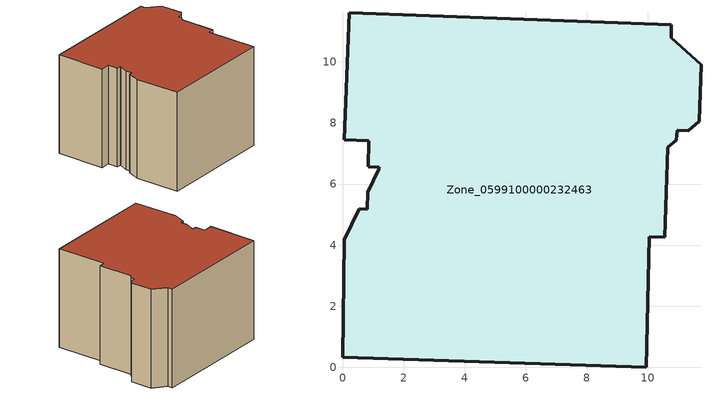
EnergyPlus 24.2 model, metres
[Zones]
Zone_0599100000232463
 floor ground (C_G): 0.85,7.42 0.06,7.46 0.22,11.61 10.77,11.22 10.77,10.8 11.74,9.9 11.69,8.05 11.32,7.75 10.97,7.77 10.94,7.44 10.65,7.21 10.55,4.26 10.05,4.27 9.95,0 0,0.33 0.06,4.17 0.55,5.18 0.82,5.18 0.83,5.74 1.19,6.48 1.2,6.56 0.84,6.57 z0
 wall outside (C_F): 11.69,8.05 11.74,9.9 10.77,10.8 10.77,11.22 0.22,11.61 0.06,7.46 0.85,7.42 0.84,6.57 1.2,6.56 1.19,6.48 0.83,5.74 0.82,5.18 0.55,5.18 0.06,4.17 0,0.33 9.95,0 10.05,4.27 10.55,4.26 10.65,7.21 10.94,7.44 10.97,7.77 11.32,7.75 11.69,8.05 z0:8.54
 roof outside (C_R): 1.19,6.48 0.83,5.74 0.82,5.18 0.55,5.18 0.06,4.17 0,0.33 9.95,0 10.05,4.27 10.55,4.26 10.65,7.21 10.94,7.44 10.97,7.77 11.32,7.75 11.69,8.05 11.74,9.9 10.77,10.8 10.77,11.22 0.22,11.61 0.06,7.46 0.85,7.42 0.84,6.57 1.2,6.56 z8.54
[BUILDING]
Pand.0599100000232463: North Axis=0; Terrain=City; Loads Convergence Tolerance Value=0.04; Temperature Convergence Tolerance Value=0.4; Solar Distribution=FullExterior; Maximum Number of Warmup Days=25; Minimum Number of Warmup Days=1
[Site:Location]
Rotterdam.The.Hague.AP_ZH_NLD Design_Conditions: Latitude=51.96; Longitude=4.45; Time Zone=1; Elevation=-4.5
[SITE:GROUNDTEMPERATURE:BUILDINGSURFACE]
18, 18, 18, 18, 18, 18, 18, 18, 18, 18, 18, 18
[MATERIAL] Thermal Absorptance=0.9; Solar Absorptance=0.7; Visible Absorptance=0.7
Name | Roughness | Thickness | Conductivity | Density | Specific Heat
G.D.1965 | MediumSmooth | 0.15 | 1 | 540 | 1210
F.D.1965 | Rough | 0.3 | 0.857143 | 1920 | 840
R.D.1965 | MediumRough | 0.2 | 0.08 | 1500 | 1000
[CONSTRUCTION]
C_G: G.D.1965
C_F: F.D.1965
C_R: R.D.1965
[ZONE]
Zone_0599100000232463: Type=1; Multiplier=1; Ceiling Height=Autocalculate; Volume=Autocalculate; Floor Area=autocalculate; Part of Total Floor Area=Yes
[ZONEINFILTRATION:DESIGNFLOWRATE]
Infil_Zone_0599100000232463: Zone or ZoneList or Space or SpaceList=Zone_0599100000232463; Schedule=AlwaysOn; Design Flow Rate Calculation Method=Flow/Area; Flow Rate per Floor Area=0.0042; Constant Term Coefficient=1; Temperature Term Coefficient=0; Velocity Term Coefficient=0; Velocity Squared Term Coefficient=0
[HVACTEMPLATE:ZONE:IDEALLOADSAIRSYSTEM]
Zone_0599100000232463: Maximum Heating Supply Air Temperature=50; Minimum Cooling Supply Air Temperature=13; Maximum Heating Supply Air Humidity Ratio=0.0156; Minimum Cooling Supply Air Humidity Ratio=0.0077; Heating Limit=NoLimit; Cooling Limit=NoLimit; Dehumidification Control Type=ConstantSensibleHeatRatio; Cooling Sensible Heat Ratio=0.7; Dehumidification Setpoint=60; Humidification Control Type=None; Humidification Setpoint=30; Outdoor Air Method=None; Outdoor Air Flow Rate per Person=0.00944; Outdoor Air Flow Rate per Zone Floor Area=0; Outdoor Air Flow Rate per Zone=0; Demand Controlled Ventilation Type=None; Outdoor Air Economizer Type=NoEconomizer; Heat Recovery Type=None; Sensible Heat Recovery Effectiveness=0.7; Latent Heat Recovery Effectiveness=0.65
[ZONECONTROL:THERMOSTAT]
ThermostatControl_Zone_0599100000232463: Zone or ZoneList=Zone_0599100000232463; Control Type Schedule=DualSetpointControlType; Control 1=Thermostat_Zone_0599100000232463; Temperature Difference Between Cutout And Setpoint=0
[THERMOSTATSETPOINT:DUALSETPOINT]
Thermostat_Zone_0599100000232463: Heating Setpoint Temperature Schedule=HeatingSetpoint_Zone_0599100000232463; Cooling Setpoint Temperature Schedule=CoolingSetpoint_Zone_0599100000232463
[SCHEDULE:COMPACT]
HeatingSetpoint_Zone_0599100000232463: Through: 12/31, For: AllDays, Until: 24:00, 21
CoolingSetpoint_Zone_0599100000232463: Through: 12/31, For: AllDays, Until: 24:00, 24
DualSetpointControlType: Through: 12/31, For: AllDays, Until: 24:00, 4
AlwaysOn: Through: 12/31, For: AllDays, Until: 24:00, 1
